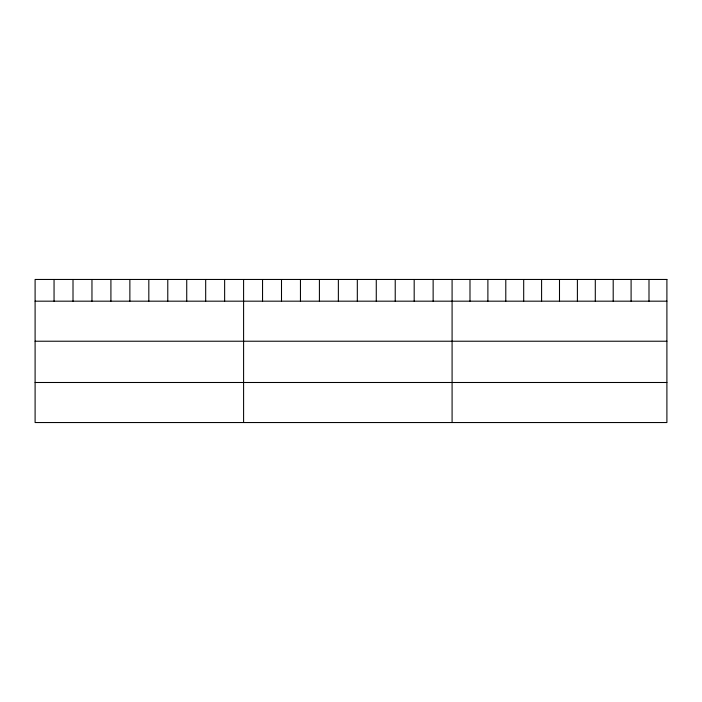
<?xml version="1.0" encoding="UTF-8"?>
<svg xmlns="http://www.w3.org/2000/svg" width="702" height="702" viewBox="0 0 702 702"><rect width="100%" height="100%" fill="white"/><g stroke="black" fill="none" stroke-linecap="round" stroke-linejoin="round"><path stroke-width="1.05" d="M35.1 301.176L666.9 301.176M35.1 341.225L666.9 341.225M35.1 382.493L666.9 382.493M648.999 279.457L648.999 301.176M631.098 279.457L631.098 301.176M613.197 279.457L613.197 301.176M595.296 279.457L595.296 301.176M577.395 279.457L577.395 301.176M559.494 279.457L559.494 301.176M541.593 279.457L541.593 301.176M523.692 279.457L523.692 301.176M505.791 279.457L505.791 301.176M487.89 279.457L487.89 301.176M469.989 279.457L469.989 301.176M452.088 279.457L452.088 422.543M433.134 279.457L433.134 301.176M414.18 279.457L414.18 301.176M395.226 279.457L395.226 301.176M376.272 279.457L376.272 301.176M357.318 279.457L357.318 301.176M338.364 279.457L338.364 301.176M319.41 279.457L319.41 301.176M300.456 279.457L300.456 301.176M281.502 279.457L281.502 301.176M262.548 279.457L262.548 301.176M243.594 279.457L243.594 422.543M224.64 279.457L224.64 301.176M205.686 279.457L205.686 301.176M186.732 279.457L186.732 301.176M167.778 279.457L167.778 301.176M148.824 279.457L148.824 301.176M129.87 279.457L129.87 301.176M110.916 279.457L110.916 301.176M91.962 279.457L91.962 301.176M73.008 279.457L73.008 301.176M54.054 279.457L54.054 301.176M666.9 279.457L35.1 279.457L35.1 422.543L666.9 422.543L666.9 279.457"/></g></svg>
